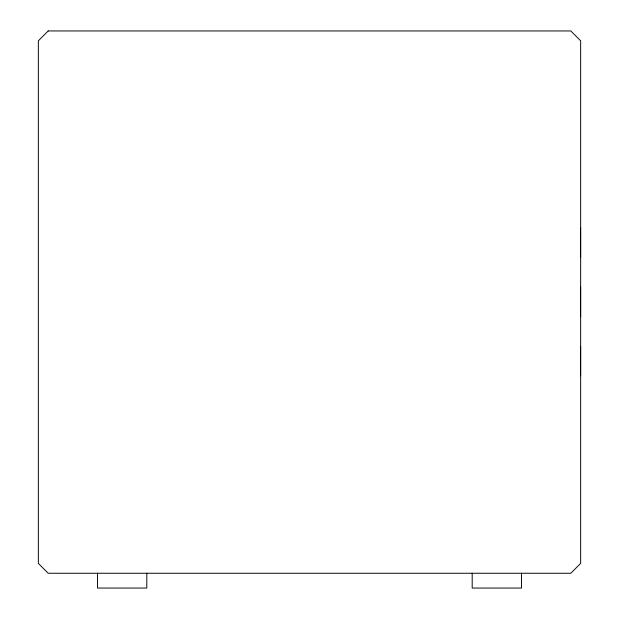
<?xml version="1.0" encoding="UTF-8"?>
<svg xmlns="http://www.w3.org/2000/svg" width="619" height="619" viewBox="0 0 619 619"><rect width="100%" height="100%" fill="white"/><g stroke="black" fill="none" stroke-linecap="round" stroke-linejoin="round"><path stroke-width="0.93" d="M580.63 228.102L580.63 257.427M580.63 287.139L580.63 316.719M580.63 346.423L580.63 375.748M521.492 573.256L521.492 588.05L472.196 588.05L472.196 573.256M146.804 573.256L146.804 588.05L97.508 588.05L97.508 573.256M48.205 30.95L38.347 40.808L38.347 563.398L48.205 573.256L570.795 573.256L580.653 563.398L580.653 40.808L570.795 30.95L48.205 30.95"/></g></svg>
